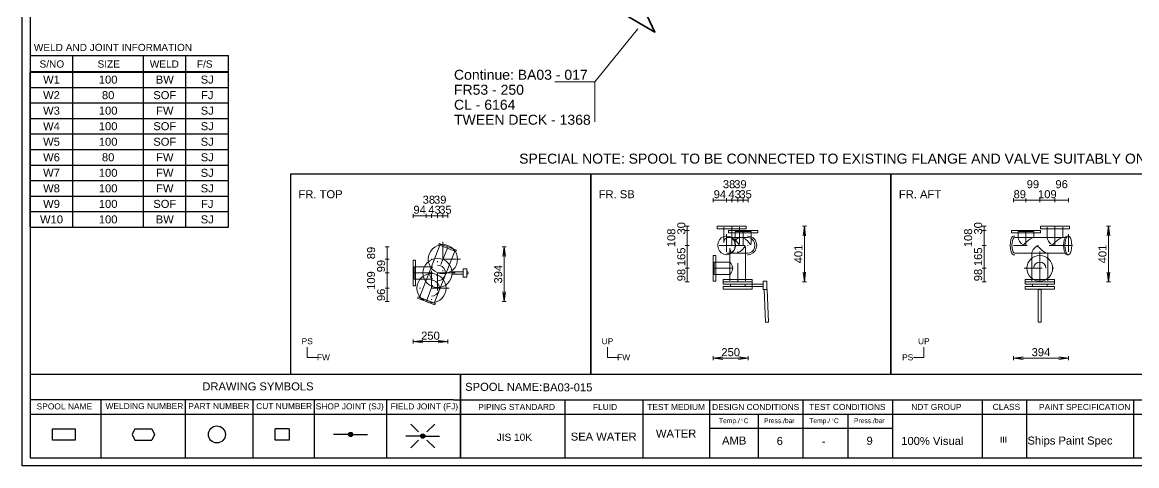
# Model space of a CAD drawing. Header units: millimetres. Extents: x 0 to 420, y 0 to 297.
# Drawn here: x 0 to 278.4, y 0 to 110.9 of the extents above; entities that cross this region are included whole.
import ezdxf
from ezdxf.enums import TextEntityAlignment as Align

# ---------------------------------------------------------------- set-up
doc = ezdxf.new("R2010")
doc.units = ezdxf.units.MM
doc.linetypes.add('DOTTED_DASHED5', pattern=[9.99999, 4.44444, -2.666664, 0.222222, -2.666664])
doc.linetypes.add('DOTTED_DASHED6', pattern=[10.0001, 4.444489, -2.666693, 0.222224, -2.666693])
for name, color, linetype in [('FramesFromTables', 40, 'Continuous'), ('I_Coordinates', 11, 'Continuous'), ('I_OtherComponents', 2, 'Continuous'), ('SymbolsOnDrawingSheet', 1, 'Continuous'), ('TextFromTables', 2, 'Continuous'), ('TextFromTextBoxes', 2, 'Continuous')]:
    doc.layers.add(name, color=color, linetype=linetype)
doc.styles.add('Cadmatic Default Text', font='arial.ttf')

# ---------------------------------------------------------------- blocks, each defined once
blk = doc.blocks.new('BA01728716205_BOM_4')
at = {"layer": 'FramesFromTables', "linetype": 'ByBlock', "lineweight": -3}
for p, q in [((2, 98.5), (51.5, 98.5)), ((2, 59.66), (2, 98.5)), ((2, 59.66), (2, 98.5)), ((12.6, 59.66), (12.6, 98.5)), ((12.6, 59.66), (12.6, 98.5)), ((30.3, 59.66), (30.3, 98.5)), ((30.3, 59.66), (30.3, 98.5)), ((40.9, 59.66), (40.9, 98.5)), ((40.9, 59.66), (40.9, 98.5)), ((51.5, 59.66), (51.5, 98.5)), ((2, 94.62), (51.5, 94.62)), ((2, 90.73), (51.5, 90.73)), ((2, 86.85), (51.5, 86.85)), ((2, 82.96), (51.5, 82.96)), ((2, 79.08), (51.5, 79.08)), ((2, 75.19), (51.5, 75.19)), ((2, 71.31), (51.5, 71.31)), ((2, 67.43), (51.5, 67.43)), ((2, 63.54), (51.5, 63.54))]:
    blk.add_line(p, q, dxfattribs=at)
at = {"layer": 'FramesFromTables', "linetype": 'ByBlock', "lineweight": -3, "flags": 128}
blk.add_lwpolyline([(2, 59.66), (51.5, 59.66), (51.5, 98.5)], dxfattribs=at)
at = {"layer": 'TextFromTables', "linetype": 'ByBlock', "lineweight": 25, "style": 'Cadmatic Default Text'}
for s, p in [('W1', (7.3, 96.56)), ('100', (21.45, 96.56)), ('BW', (35.6, 96.56)), ('SJ', (46.2, 96.56)), ('W2', (7.3, 92.67)), ('80', (21.45, 92.67)), ('SOF', (35.6, 92.67)), ('FJ', (46.2, 92.67)), ('W3', (7.3, 88.79)), ('100', (21.45, 88.79)), ('FW', (35.6, 88.79)), ('SJ', (46.2, 88.79)), ('W4', (7.3, 84.91)), ('100', (21.45, 84.91)), ('SOF', (35.6, 84.91)), ('SJ', (46.2, 84.91)), ('W5', (7.3, 81.02)), ('100', (21.45, 81.02)), ('SOF', (35.6, 81.02)), ('SJ', (46.2, 81.02)), ('W6', (7.3, 77.14)), ('80', (21.45, 77.14)), ('FW', (35.6, 77.14)), ('SJ', (46.2, 77.14)), ('W7', (7.3, 73.25)), ('100', (21.45, 73.25)), ('FW', (35.6, 73.25)), ('SJ', (46.2, 73.25)), ('W8', (7.3, 69.37)), ('100', (21.45, 69.37)), ('FW', (35.6, 69.37)), ('SJ', (46.2, 69.37)), ('W9', (7.3, 65.48)), ('100', (21.45, 65.48)), ('SOF', (35.6, 65.48)), ('FJ', (46.2, 65.48)), ('W10', (7.3, 61.6)), ('100', (21.45, 61.6)), ('BW', (35.6, 61.6)), ('SJ', (46.2, 61.6))]:
    blk.add_text(s, height=2, dxfattribs=at).set_placement(p, align=Align.MIDDLE_CENTER)
at = {"layer": 'TextFromTextBoxes', "linetype": 'ByBlock', "lineweight": -3, "style": 'Cadmatic Default Text'}
blk.add_text('BA03-015', height=2, dxfattribs=at).set_placement((130, 19.6), align=Align.MIDDLE_LEFT)
for s, p in [('WATER', (163.35, 8.05)), ('SEA WATER', (145.25, 7.28)), ('AMB', (177.85, 6.3)), ('6', (189.25, 6.2)), ('-', (200.2, 6.15)), ('9', (211.7, 6.25)), ('100% Visual', (227.35, 6.2)), ('Ships Paint Spec', (261.75, 6.3))]:
    blk.add_text(s, height=2, dxfattribs=at).set_placement(p, align=Align.MIDDLE_CENTER)
blk = doc.blocks.new('SEDS_SPOOL_FORMAT_Gol_12')
at = {"layer": 'SymbolsOnDrawingSheet', "linetype": 'ByBlock', "lineweight": -3, "flags": 128}
for points in [[(0, 297), (420, 297), (420, 0), (0, 0), (0, 297)], [(2, 295.01), (2, 2)], [(2, 102.57), (51.49, 102.57)], [(12.6, 98.45), (12.6, 102.57)], [(30.28, 98.45), (30.28, 102.57)], [(40.88, 98.45), (40.88, 102.57)], [(51.49, 98.45), (51.49, 102.57)], [(2, 98.5), (51.5, 98.5)], [(2, 98.5), (51.5, 98.5)], [(51.49, 98.47), (2, 98.47)], [(2, 98.45), (51.49, 98.45)], [(2, 22.93), (107.74, 22.93)], [(107.74, 22.93), (292.02, 22.93)], [(109.52, 22.93), (109.52, 2)], [(109.52, 2), (109.52, 22.93)], [(107.74, 16.45), (2, 16.45)], [(19.62, 16.45), (19.62, 2)], [(40.69, 16.45), (40.69, 2)], [(57.56, 16.45), (57.56, 2)], [(72.95, 16.45), (72.95, 2)], [(91.02, 16.45), (91.02, 2)], [(107.74, 16.45), (292.02, 16.45)], [(135.58, 16.45), (135.58, 2)], [(155.03, 16.45), (155.03, 2)], [(171.67, 16.45), (171.67, 2)], [(195.02, 16.45), (195.02, 2)], [(217.4, 16.45), (217.4, 2)], [(239.85, 16.45), (239.85, 2)], [(250.91, 16.34), (250.91, 2)], [(277.59, 16.45), (277.59, 2)], [(2, 12.91), (292.02, 12.91)], [(183.82, 12.91), (183.82, 2)], [(206.21, 12.91), (206.21, 2)], [(13.2, 6.41), (7.55, 6.41), (7.55, 9.23), (13.2, 9.23)], [(13.2, 9.23), (13.2, 6.41)], [(28.12, 9.23), (27.42, 7.82)], [(28.12, 9.23), (32.36, 9.23)], [(32.36, 9.23), (33.07, 7.82)], [(66.68, 9.23), (66.68, 6.41), (63.15, 6.41), (63.15, 9.23)], [(66.68, 9.23), (63.15, 9.23)], [(99, 8.47), (97.06, 10.41)], [(101.09, 8.47), (103.03, 10.41)], [(171.67, 9.37), (217.4, 9.37)], [(171.67, 9.37), (217.4, 9.37)], [(27.42, 7.82), (28.12, 6.41)], [(28.12, 6.41), (32.36, 6.41)], [(33.07, 7.82), (32.36, 6.41)], [(81.48, 7.82), (77.79, 7.82)], [(81.49, 7.78), (82.04, 8.32)], [(81.51, 7.9), (81.93, 8.32)], [(81.52, 7.7), (82.14, 8.32)], [(81.55, 7.62), (82.22, 8.29)], [(81.56, 8.06), (81.76, 8.26)], [(81.57, 7.54), (82.28, 8.25)], [(81.62, 7.48), (82.34, 8.2)], [(81.68, 7.44), (82.4, 8.16)], [(81.74, 7.39), (82.45, 8.1)], [(81.8, 7.35), (82.48, 8.02)], [(81.88, 7.32), (82.5, 7.94)], [(81.98, 7.32), (82.53, 7.86)], [(82.09, 7.32), (82.52, 7.75)], [(82.24, 7.36), (82.47, 7.59)], [(82.54, 7.82), (86.24, 7.82)], [(99.51, 7.42), (95.82, 7.42)], [(99, 6.38), (97.06, 4.44)], [(99.53, 7.47), (99.99, 7.93)], [(99.53, 7.37), (100.1, 7.93)], [(99.56, 7.29), (100.2, 7.93)], [(99.58, 7.62), (99.88, 7.93)], [(99.58, 7.21), (100.27, 7.89)], [(99.61, 7.13), (100.33, 7.84)], [(99.67, 7.08), (100.39, 7.8)], [(99.73, 7.03), (100.45, 7.75)], [(99.79, 6.99), (100.49, 7.69)], [(99.85, 6.94), (100.52, 7.61)], [(99.94, 6.92), (100.54, 7.53)], [(100.04, 6.92), (100.57, 7.45)], [(100.15, 6.92), (100.54, 7.31)], [(100.38, 7.04), (100.49, 7.15)], [(100.57, 7.42), (104.27, 7.42)], [(101.09, 6.38), (103.03, 4.44)], [(2, 2), (418.01, 2)]]:
    blk.add_lwpolyline(points, dxfattribs=at)
at = {"layer": 'SymbolsOnDrawingSheet', "linetype": 'ByBlock', "lineweight": -3}
for centre, radius in [((48.63, 7.82), 2.12), ((82.01, 7.82), 0.53), ((100.04, 7.42), 0.53)]:
    blk.add_circle(centre, radius, dxfattribs=at)
at = {"layer": 'SymbolsOnDrawingSheet', "linetype": 'ByBlock', "lineweight": -3, "style": 'Cadmatic Default Text'}
for s, p in [('WELD AND JOINT INFORMATION', (2.89, 105.5)), ('S/NO', (4.31, 101.36)), ('SIZE', (18.81, 101.36)), ('WELD', (31.86, 101.36)), ('F/S', (43.63, 101.36))]:
    blk.add_text(s, height=1.8, dxfattribs=at).set_placement(p, align=Align.TOP_LEFT)
for s, height, p in [('DRAWING SYMBOLS', 2, (44.98, 18.84)), ('Temp./  C   ', 1.2, (174.06, 10.65)), ('0', 0.53, (179.71, 11.25)), ('Press./bar', 1.2, (185.31, 10.65)), ('Temp./  C   ', 1.2, (196.61, 10.65)), ('0', 0.53, (202.37, 11.25)), ('Press./bar', 1.2, (207.78, 10.65))]:
    blk.add_text(s, height=height, dxfattribs=at).set_placement(p)
for s, height, p in [('SPOOL NAME:', 2, (110.65, 19.73)), ('SPOOL NAME', 1.5, (3.58, 14.83)), ('WELDING NUMBER', 1.5, (20.79, 14.91)), ('PART NUMBER', 1.5, (41.48, 14.91)), ('CUT NUMBER', 1.5, (58.44, 14.91)), ('SHOP JOINT (SJ)', 1.5, (73.31, 14.85)), ('FIELD JOINT (FJ)', 1.5, (92, 14.83)), ('PIPING STANDARD', 1.5, (113.89, 14.7)), ('FLUID', 1.5, (142.57, 14.7)), ('TEST MEDIUM', 1.5, (156.14, 14.7)), ('DESIGN CONDITIONS', 1.5, (172.34, 14.7)), ('TEST CONDITIONS', 1.5, (196.58, 14.7)), ('NDT GROUP', 1.5, (222.09, 14.7)), ('CLASS', 1.5, (242.43, 14.72)), ('PAINT SPECIFICATION', 1.5, (254.01, 14.7)), ('JIS 10K', 1.8, (118.53, 7.12)), ('III', 1.5, (244.26, 6.51))]:
    blk.add_text(s, height=height, dxfattribs=at).set_placement(p, align=Align.MIDDLE_LEFT)
blk = doc.blocks.new('BA01728716205_PRT_89_3')
at = {"layer": 'I_OtherComponents', "linetype": 'ByBlock', "lineweight": 35}
blk.add_line((117.98, 98.64), (109.78, 90.64), dxfattribs=at)
at = {"layer": 'I_OtherComponents', "linetype": 'ByBlock', "lineweight": 35, "flags": 128}
for points in [[(113.74, 101.42), (109.5, 103.87), (117.98, 85.91), (109.5, 90.8), (117.98, 98.97), (113.74, 101.42)], [(113.74, 94.89), (108.08, 98.15), (108.08, 94.89)]]:
    blk.add_lwpolyline(points, dxfattribs=at)
at = {"layer": 'I_OtherComponents', "flags": 1}
blk.add_attdef('ValvePos', (113.74, 94.89), '', height=2.5, dxfattribs=at)
blk = doc.blocks.new('BA01728716205_CRD_0_3')
at = {"layer": 'I_Coordinates', "linetype": 'ByBlock', "lineweight": 0}
blk.add_line((102.94, 73.49), (113.74, 86.72), dxfattribs=at)
at = {"layer": 'I_Coordinates', "linetype": 'ByBlock', "lineweight": 0, "flags": 128}
blk.add_lwpolyline([(102.94, 63.49), (102.94, 73.49), (92.94, 73.49)], dxfattribs=at)
at = {"layer": 'I_Coordinates', "linetype": 'ByBlock', "lineweight": 0, "style": 'Cadmatic Default Text'}
for s, p in [('Continue: BA03 - 017', (67.78, 76.49)), ('FR53 - 250', (67.78, 72.74)), ('CL - 6164', (67.78, 68.99)), ('TWEEN DECK - 1368', (67.78, 65.24))]:
    blk.add_text(s, height=2.5, dxfattribs=at).set_placement(p, align=Align.TOP_LEFT)

msp = doc.modelspace()

# ---------------------------------------------------------------- linework, layer by layer
at = {"linetype": 'ByBlock', "lineweight": 25, "flags": 128}
for points in [[(67, 22.9), (142, 22.9), (142, 72.9), (67, 72.9), (67, 22.9)], [(142, 22.9), (217, 22.9), (217, 72.9), (142, 72.9), (142, 22.9)], [(217, 22.9), (292, 22.9), (292, 72.9), (217, 72.9), (217, 22.9)]]:
    msp.add_lwpolyline(points, dxfattribs=at)
at = {"linetype": 'ByBlock', "lineweight": 18, "flags": 128}
for points in [[(180.88, 59.9), (180.88, 59.28), (173.59, 59.28), (173.59, 59.9), (180.88, 59.9)], [(175.25, 59.65), (175.25, 55.84), (175.35, 56.37)], [(183.74, 58.84), (183.74, 58.22), (176.45, 58.22), (176.45, 58.84), (183.74, 58.84)], [(178.21, 58.6), (178.11, 58.6), (178.11, 55.84)], [(178.49, 58.6), (178.21, 58.6)], [(178.93, 58.6), (178.49, 58.6)], [(179.48, 58.6), (178.93, 58.6)], [(179.12, 55.24), (179.22, 55.84), (179.22, 59.65)], [(180.09, 58.6), (179.48, 58.6)], [(180.71, 58.6), (180.09, 58.6)], [(181.26, 58.6), (180.71, 58.6)], [(181.7, 58.6), (181.26, 58.6)], [(181.98, 58.6), (181.7, 58.6)], [(181.98, 55.23), (182.08, 55.84), (182.08, 58.6), (181.98, 58.6)], [(254.4, 58.84), (254.4, 58.22), (247.11, 58.22), (247.11, 58.84), (254.4, 58.84)], [(248.87, 58.6), (248.77, 58.6), (248.77, 56.96)], [(249.15, 58.6), (248.87, 58.6)], [(249.59, 58.6), (249.15, 58.6)], [(250.14, 58.6), (249.59, 58.6)], [(250.75, 58.6), (250.14, 58.6)], [(251.37, 58.6), (250.75, 58.6)], [(251.92, 58.6), (251.37, 58.6)], [(252.36, 58.6), (251.92, 58.6)], [(252.64, 58.6), (252.36, 58.6)], [(252.64, 57.09), (252.74, 56.96), (252.74, 58.6), (252.64, 58.6)], [(261.64, 59.9), (261.64, 59.28), (254.35, 59.28), (254.35, 59.9), (261.64, 59.9)], [(256.01, 59.65), (256.01, 56.96), (256.11, 56.64)], [(259.88, 57.09), (259.98, 56.96), (259.98, 59.65)], [(175.92, 52.78), (176.59, 52.9), (177.19, 53.23), (177.67, 53.74), (177.98, 54.39), (178.08, 55.11), (177.98, 55.83), (177.67, 56.48), (177.19, 56.99), (176.59, 57.32), (175.92, 57.44), (175.25, 57.32), (174.64, 56.99), (174.17, 56.48), (173.86, 55.83), (173.75, 55.11), (173.86, 54.39), (174.17, 53.74), (174.64, 53.23), (175.25, 52.9), (175.92, 52.78)], [(175.35, 56.37), (175.63, 56.78)], [(175.63, 56.78), (176.07, 57.03)], [(175.92, 57.44), (176.04, 57.44)], [(176.04, 52.78), (176.71, 52.9), (177.32, 53.23), (177.79, 53.74), (178.1, 54.39), (178.21, 55.11), (178.1, 55.83), (177.79, 56.48), (177.32, 56.99), (176.71, 57.32), (176.04, 57.44)], [(176.04, 57.09), (181.19, 57.09)], [(176.07, 57.03), (176.62, 57.09)], [(176.62, 57.09), (177.24, 56.96)], [(177.24, 56.96), (177.85, 56.64)], [(177.85, 56.64), (178.4, 56.18)], [(178.11, 55.84), (178.21, 56.37)], [(178.21, 56.37), (178.49, 56.78)], [(178.4, 56.18), (178.84, 55.61)], [(178.49, 56.78), (178.93, 57.03)], [(178.93, 57.03), (179.48, 57.09)], [(179.48, 57.09), (180.09, 56.96)], [(180.09, 56.96), (180.71, 56.64)], [(180.71, 56.64), (181.26, 56.17)], [(181.32, 57.44), (181.19, 57.44)], [(181.19, 53.12), (181.76, 53.22), (182.27, 53.5), (182.68, 53.94), (182.95, 54.5), (183.04, 55.11), (182.95, 55.72), (182.68, 56.28), (182.27, 56.72), (181.76, 57), (181.19, 57.09)], [(181.26, 56.17), (181.7, 55.61)], [(181.32, 57.44), (181.98, 57.32), (182.59, 56.99), (183.07, 56.48), (183.37, 55.83), (183.48, 55.11), (183.37, 54.39), (183.07, 53.74), (182.59, 53.23), (181.98, 52.9), (181.32, 52.78)], [(247.66, 52.78), (247.39, 52.9), (247.16, 53.23), (246.97, 53.74), (246.85, 54.39), (246.8, 55.11), (246.85, 55.83), (246.97, 56.48), (247.16, 56.99), (247.39, 57.32), (247.66, 57.44)], [(247.98, 57.09), (247.75, 57), (247.55, 56.72), (247.39, 56.28), (247.29, 55.72), (247.25, 55.11), (247.29, 54.5), (247.39, 53.94), (247.55, 53.5), (247.75, 53.22), (247.98, 53.12)], [(247.98, 57.44), (247.66, 57.44)], [(247.98, 57.09), (261.02, 57.09)], [(248.77, 56.96), (248.87, 56.64)], [(248.87, 56.64), (249.15, 56.18)], [(249.15, 56.18), (249.59, 55.61)], [(250.14, 55.24), (250.75, 55.84)], [(250.75, 55.84), (251.37, 56.37)], [(251.37, 56.37), (251.92, 56.78)], [(251.92, 56.78), (252.36, 57.03)], [(252.36, 57.03), (252.64, 57.09)], [(256.11, 56.64), (256.39, 56.17)], [(256.39, 56.17), (256.83, 55.61)], [(257.38, 55.23), (257.99, 55.84)], [(257.99, 55.84), (258.61, 56.37)], [(258.61, 56.37), (259.16, 56.78)], [(259.16, 56.78), (259.6, 57.03)], [(259.6, 57.03), (259.88, 57.09)], [(261.02, 57.44), (260.75, 57.32), (260.51, 56.99), (260.32, 56.48), (260.2, 55.83), (260.16, 55.11), (260.2, 54.39), (260.32, 53.74), (260.51, 53.23), (260.75, 52.9), (261.02, 52.78)], [(261.34, 57.44), (261.07, 57.32), (260.84, 56.99), (260.65, 56.48), (260.53, 55.83), (260.48, 55.11), (260.53, 54.39), (260.65, 53.74), (260.84, 53.23), (261.07, 52.9), (261.34, 52.78), (261.6, 52.9), (261.84, 53.23), (262.03, 53.74), (262.15, 54.39), (262.19, 55.11), (262.15, 55.83), (262.03, 56.48), (261.84, 56.99), (261.6, 57.32), (261.34, 57.44)], [(261.02, 57.44), (261.34, 57.44)], [(108.04, 53.69), (102.89, 40.66), (99.2, 42.11), (104.34, 55.15), (108.04, 53.69)], [(104.03, 55.28), (104.15, 55.6), (108.48, 53.89), (108.35, 53.57), (104.03, 55.28)], [(181.19, 53.12), (176.04, 53.12)], [(176.85, 53.85), (176.75, 54.38), (176.75, 46.23)], [(177.13, 53.43), (176.85, 53.85)], [(177.57, 53.19), (177.13, 53.43)], [(178.12, 53.13), (177.57, 53.19)], [(178.74, 53.26), (178.12, 53.13)], [(179.35, 53.58), (178.74, 53.26)], [(178.84, 55.61), (179.12, 55.24)], [(179.9, 54.04), (179.35, 53.58)], [(180.34, 54.61), (179.9, 54.04)], [(180.62, 54.99), (180.34, 54.61)], [(180.72, 46.23), (180.72, 54.38), (180.62, 54.99)], [(181.7, 55.61), (181.98, 55.23)], [(261.02, 53.12), (247.98, 53.12)], [(249.59, 55.61), (250.14, 55.24)], [(252.31, 53.58), (252.21, 53.26), (252.21, 46.23)], [(252.59, 54.04), (252.31, 53.58)], [(253.03, 54.61), (252.59, 54.04)], [(253.58, 54.99), (253.03, 54.61)], [(254.2, 54.38), (253.58, 54.99)], [(254.81, 53.85), (254.2, 54.38)], [(255.36, 53.43), (254.81, 53.85)], [(255.8, 53.19), (255.36, 53.43)], [(256.08, 53.13), (255.8, 53.19)], [(256.18, 46.23), (256.18, 53.26), (256.08, 53.13)], [(256.83, 55.61), (257.38, 55.23)], [(97.64, 51.42), (98.26, 51.42), (98.26, 44.99), (97.64, 44.99), (97.64, 51.42)], [(104.35, 50.09), (103.74, 50.19), (104.35, 50.09)], [(172.64, 52.58), (173.26, 52.58), (173.26, 46.16), (172.64, 46.16), (172.64, 52.58)], [(176.84, 50.8), (176.75, 50.92), (172.88, 50.92), (172.88, 50.8)], [(172.88, 50.8), (172.88, 50.47)], [(172.88, 50.47), (172.88, 49.96)], [(176.04, 52.78), (175.92, 52.78)], [(177.08, 50.47), (176.84, 50.8)], [(177.36, 49.96), (177.08, 50.47)], [(181.19, 52.78), (181.32, 52.78)], [(247.66, 52.78), (247.98, 52.78)], [(252.77, 49.96), (253.1, 50.47)], [(253.1, 50.47), (253.6, 50.8)], [(253.6, 50.8), (254.2, 50.92)], [(254.2, 50.92), (254.79, 50.8)], [(254.79, 50.8), (255.29, 50.47)], [(255.29, 50.47), (255.62, 49.96)], [(261.34, 52.78), (261.02, 52.78)], [(102.36, 49.63), (102.49, 49.75), (97.88, 49.75), (97.88, 49.63)], [(97.88, 49.63), (97.88, 49.3)], [(97.88, 49.3), (97.88, 48.8)], [(97.88, 48.8), (97.88, 48.2)], [(97.88, 48.2), (97.88, 47.61)], [(97.88, 47.61), (97.88, 47.11)], [(101.75, 48.2), (101.84, 48.8)], [(101.84, 47.61), (101.75, 48.2)], [(101.84, 48.8), (102.08, 49.3)], [(102.08, 47.11), (101.84, 47.61)], [(102.08, 49.3), (102.36, 49.63)], [(104.9, 49.81), (104.35, 50.09), (104.9, 49.81)], [(105.34, 49.37), (104.9, 49.81), (105.34, 49.37)], [(105.62, 48.82), (105.34, 49.37), (105.62, 48.82)], [(105.34, 47.04), (105.62, 47.59), (105.34, 47.04)], [(105.72, 48.2), (105.62, 48.82), (105.72, 48.2)], [(105.62, 47.59), (105.72, 48.2), (105.62, 47.59)], [(107.38, 48.51), (110.12, 48.51), (110.12, 47.9), (107.38, 47.9), (107.38, 48.51)], [(111.03, 47.16), (110.12, 47.16), (110.12, 49.25), (111.03, 49.25), (111.03, 47.16)], [(111.29, 48.46), (111.03, 48.57)], [(111.03, 48.34), (111.03, 48.07)], [(111.03, 47.84), (111.29, 47.95)], [(111.39, 48.2), (111.29, 48.46)], [(111.29, 47.95), (111.39, 48.2)], [(172.88, 49.96), (172.88, 49.37)], [(172.88, 49.37), (172.88, 48.78)], [(172.88, 48.78), (172.88, 48.28)], [(172.88, 48.28), (172.88, 47.94)], [(172.88, 47.94), (172.88, 47.82), (176.75, 47.82)], [(176.75, 47.82), (176.84, 47.94)], [(176.84, 47.94), (177.08, 48.28)], [(177.08, 48.28), (177.36, 48.78)], [(177.49, 49.37), (177.36, 49.96)], [(177.36, 48.78), (177.49, 49.37)], [(252.65, 49.37), (252.77, 49.96)], [(255.62, 49.96), (255.74, 49.37)], [(97.88, 47.11), (97.88, 46.77)], [(97.88, 46.77), (97.88, 46.66), (102.49, 46.66)], [(102.36, 46.77), (102.08, 47.11)], [(102.85, 46.3), (102.24, 46.39)], [(102.49, 46.66), (102.36, 46.77)], [(103.4, 46.01), (102.85, 46.3)], [(103.84, 45.57), (103.4, 46.01)], [(103.74, 46.22), (104.35, 46.32), (103.74, 46.22)], [(104.12, 45.02), (103.84, 45.57)], [(104.22, 44.41), (104.12, 45.02)], [(104.35, 46.32), (104.9, 46.6), (104.35, 46.32)], [(104.9, 46.6), (105.34, 47.04), (104.9, 46.6)], [(175.09, 45.98), (175.09, 46.61), (182.38, 46.61), (182.38, 45.98), (175.09, 45.98)], [(182.38, 45.98), (182.38, 45.38), (175.09, 45.38), (175.09, 45.98), (182.38, 45.98)], [(175.09, 44.18), (175.09, 44.78), (182.38, 44.78), (182.38, 44.18), (175.09, 44.18)], [(180.56, 45.38), (180.56, 44.78), (176.91, 44.78), (176.91, 45.38), (180.56, 45.38)], [(182.38, 45.38), (185.12, 45.38), (185.12, 44.78), (182.38, 44.78), (182.38, 45.38)], [(185.12, 44.04), (185.12, 46.12), (186.03, 46.12)], [(186.03, 46.12), (186.03, 44.05)], [(250.55, 45.98), (250.55, 46.61), (257.84, 46.61), (257.84, 45.98), (250.55, 45.98)], [(257.84, 45.98), (257.84, 45.38), (250.55, 45.38), (250.55, 45.98), (257.84, 45.98)], [(250.55, 44.18), (250.55, 44.78), (257.84, 44.78), (257.84, 44.18), (250.55, 44.18)], [(256.02, 45.38), (256.02, 44.78), (252.37, 44.78), (252.37, 45.38), (256.02, 45.38)], [(103.21, 40.53), (103.08, 40.21), (98.75, 41.92), (98.88, 42.24), (103.21, 40.53)], [(102.24, 42.42), (102.85, 42.52)], [(102.85, 42.52), (103.4, 42.8)], [(103.4, 42.8), (103.84, 43.24)], [(103.84, 43.24), (104.12, 43.79)], [(104.12, 43.79), (104.22, 44.41)], [(185.35, 44.04), (185.12, 44.04)], [(185.46, 44.07), (185.35, 44.04), (185.66, 35.9), (185.77, 35.91)], [(185.72, 44.1), (185.46, 44.07)], [(185.98, 44.07), (185.72, 44.1)], [(186.09, 44.04), (185.98, 44.07)], [(186.29, 35.92), (186.39, 35.93), (186.09, 44.04)], [(253.94, 44.07), (253.83, 44.1), (253.83, 35.91), (253.94, 35.91)], [(254.2, 44.04), (253.94, 44.07)], [(254.45, 44.07), (254.2, 44.04)], [(254.45, 35.91), (254.56, 35.91), (254.56, 44.1)], [(254.56, 44.1), (254.45, 44.07)], [(185.77, 35.91), (186.03, 35.91)], [(186.03, 35.91), (186.29, 35.92)], [(253.94, 35.91), (254.2, 35.9)], [(254.2, 35.9), (254.45, 35.91)], [(71.2, 27.1), (71.2, 29.67)], [(146.2, 27.1), (146.2, 29.67)], [(225.24, 27.1), (225.24, 29.67)], [(71.2, 27.1), (73.78, 27.1)], [(146.2, 27.1), (148.77, 27.1)], [(225.24, 27.1), (222.66, 27.1)]]:
    msp.add_lwpolyline(points, dxfattribs=at)
at = {"linetype": 'DOTTED_DASHED5', "lineweight": 13, "flags": 128}
for points in [[(177.24, 59.9), (177.24, 59.28)], [(177.24, 59.66), (177.24, 55.13)], [(180.09, 55.13), (180.09, 58.6)], [(250.75, 55.13), (250.75, 58.6)], [(257.99, 59.9), (257.99, 59.28)], [(257.99, 59.66), (257.99, 55.13)], [(105.09, 56.02), (105.09, 47.27)], [(175.92, 57.9), (175.92, 52.32)], [(261.34, 57.9), (261.34, 52.32)], [(106.19, 54.42), (101.04, 41.38)], [(106.19, 54.42), (106.32, 54.75)], [(178.51, 55.11), (173.32, 55.11)], [(176.04, 55.11), (181.19, 55.11)], [(178.74, 46.23), (178.74, 55.09)], [(247.98, 55.11), (247.65, 55.11)], [(261.02, 55.11), (247.98, 55.11)], [(254.2, 46.23), (254.2, 55.09)], [(254.2, 53.23), (254.2, 45.52)], [(262.36, 55.11), (260.31, 55.11)], [(261.34, 55.11), (261.02, 55.11)], [(109.47, 51.65), (100.72, 51.65)], [(103.74, 43.83), (103.74, 52.58)], [(97.64, 48.2), (98.26, 48.2)], [(102.49, 48.2), (97.88, 48.2)], [(108.11, 48.2), (99.36, 48.2)], [(102.24, 48.78), (102.24, 40.03)], [(172.64, 49.37), (173.26, 49.37)], [(172.88, 49.37), (177.49, 49.37)], [(250.34, 49.37), (258.05, 49.37)], [(178.74, 45.98), (178.74, 46.61)], [(254.2, 45.98), (254.2, 46.61)], [(106.61, 44.41), (97.86, 44.41)], [(101.04, 41.38), (100.92, 41.06)]]:
    msp.add_lwpolyline(points, dxfattribs=at)
at = {"linetype": 'DOTTED_DASHED6', "lineweight": 13, "flags": 128}
for points in [[(180.09, 58.84), (180.09, 58.22)], [(250.75, 58.84), (250.75, 58.22)], [(175.92, 55.11), (176.04, 55.11)], [(181.19, 55.11), (181.32, 55.11)]]:
    msp.add_lwpolyline(points, dxfattribs=at)
at = {"layer": 'SymbolsOnDrawingSheet', "linetype": 'ByBlock', "lineweight": 13, "flags": 128}
for points in [[(172.64, 65.9), (172.64, 66.9)], [(175.92, 65.9), (175.92, 66.9)], [(177.24, 65.9), (177.24, 66.9)], [(178.74, 65.9), (178.74, 66.9)], [(180.09, 65.9), (180.09, 66.9)], [(181.32, 65.9), (181.32, 66.9)], [(247.65, 65.9), (247.65, 66.9)], [(250.75, 65.9), (250.75, 66.9)], [(254.2, 65.9), (254.2, 66.9)], [(257.99, 65.9), (257.99, 66.9)], [(261.34, 65.9), (261.34, 66.9)], [(172.64, 66.4), (175.92, 66.4)], [(175.92, 66.4), (177.24, 66.4)], [(177.24, 66.4), (178.74, 66.4)], [(178.74, 66.4), (180.09, 66.4)], [(180.09, 66.4), (181.32, 66.4)], [(247.65, 66.4), (250.75, 66.4)], [(250.75, 66.4), (254.2, 66.4)], [(254.2, 66.4), (257.99, 66.4)], [(257.99, 66.4), (261.34, 66.4)], [(97.64, 62.02), (97.64, 63.02)], [(97.64, 62.52), (100.92, 62.52)], [(100.92, 62.02), (100.92, 63.02)], [(100.92, 62.52), (102.24, 62.52)], [(102.24, 62.02), (102.24, 63.02)], [(102.24, 62.52), (103.74, 62.52)], [(103.74, 62.02), (103.74, 63.02)], [(103.74, 62.52), (105.09, 62.52)], [(105.09, 62.02), (105.09, 63.02)], [(105.09, 62.52), (106.32, 62.52)], [(106.32, 62.02), (106.32, 63.02)], [(166.64, 59.9), (165.64, 59.9)], [(166.64, 58.84), (165.64, 58.84)], [(166.14, 58.84), (166.14, 59.9)], [(166.14, 55.11), (166.14, 58.84)], [(194.89, 59.9), (195.89, 59.9)], [(195.39, 59.9), (195.08, 57.5), (195.39, 59.9), (195.71, 57.5), (195.39, 59.9)], [(195.39, 45.98), (195.39, 59.9)], [(240.8, 59.9), (239.8, 59.9)], [(240.8, 58.84), (239.8, 58.84)], [(240.3, 58.84), (240.3, 59.9)], [(240.3, 55.11), (240.3, 58.84)], [(270.86, 59.9), (271.86, 59.9)], [(271.36, 59.9), (271.05, 57.5), (271.36, 59.9), (271.68, 57.5), (271.36, 59.9)], [(271.36, 45.98), (271.36, 59.9)], [(91.64, 54.75), (90.64, 54.75)], [(91.14, 51.65), (91.14, 54.75)], [(119.89, 54.75), (120.89, 54.75)], [(120.39, 54.75), (120.08, 52.35), (120.39, 54.75), (120.71, 52.35), (120.39, 54.75)], [(120.39, 41.06), (120.39, 54.75)], [(166.64, 55.11), (165.64, 55.11)], [(166.14, 49.37), (166.14, 55.11)], [(240.8, 55.11), (239.8, 55.11)], [(240.3, 49.37), (240.3, 55.11)], [(91.64, 51.65), (90.64, 51.65)], [(91.14, 48.2), (91.14, 51.65)], [(91.64, 48.2), (90.64, 48.2)], [(91.14, 44.41), (91.14, 48.2)], [(166.64, 49.37), (165.64, 49.37)], [(166.14, 45.98), (166.14, 49.37)], [(195.39, 45.98), (195.71, 48.38), (195.39, 45.98), (195.08, 48.38), (195.39, 45.98)], [(240.8, 49.37), (239.8, 49.37)], [(240.3, 45.98), (240.3, 49.37)], [(271.36, 45.98), (271.68, 48.38), (271.36, 45.98), (271.05, 48.38), (271.36, 45.98)], [(166.64, 45.98), (165.64, 45.98)], [(194.89, 45.98), (195.89, 45.98)], [(240.8, 45.98), (239.8, 45.98)], [(270.86, 45.98), (271.86, 45.98)], [(91.64, 44.41), (90.64, 44.41)], [(91.14, 41.06), (91.14, 44.41)], [(120.39, 41.06), (120.71, 43.46), (120.39, 41.06), (120.08, 43.46), (120.39, 41.06)], [(91.64, 41.06), (90.64, 41.06)], [(119.89, 41.06), (120.89, 41.06)], [(97.64, 31.53), (97.64, 30.53)], [(97.64, 31.03), (100.04, 30.72), (97.64, 31.03), (100.04, 31.35), (97.64, 31.03)], [(97.64, 31.03), (106.32, 31.03)], [(106.32, 31.03), (103.92, 31.35), (106.32, 31.03), (103.92, 30.72), (106.32, 31.03)], [(106.32, 31.53), (106.32, 30.53)], [(172.64, 27.4), (172.64, 26.4)], [(172.64, 26.9), (175.04, 26.58), (172.64, 26.9), (175.04, 27.22), (172.64, 26.9)], [(172.64, 26.9), (181.32, 26.9)], [(181.32, 26.9), (178.92, 27.22), (181.32, 26.9), (178.92, 26.58), (181.32, 26.9)], [(181.32, 27.4), (181.32, 26.4)], [(247.65, 27.4), (247.65, 26.4)], [(247.65, 26.9), (250.05, 26.58), (247.65, 26.9), (250.05, 27.22), (247.65, 26.9)], [(247.65, 26.9), (261.34, 26.9)], [(261.34, 26.9), (258.94, 27.22), (261.34, 26.9), (258.94, 26.58), (261.34, 26.9)], [(261.34, 27.4), (261.34, 26.4)]]:
    msp.add_lwpolyline(points, dxfattribs=at)
at = {"layer": 'SymbolsOnDrawingSheet', "linetype": 'ByBlock', "lineweight": 18}
for centre, radius in [((105.09, 51.65), 3.65), ((103.74, 48.2), 3.65), ((103.74, 48.2), 3.65), ((254.2, 49.37), 3.21), ((102.24, 44.41), 3.65)]:
    msp.add_circle(centre, radius, dxfattribs=at)
for start, end in [(60.1257, 119.8743), (240.1284, 299.8716)]:
    msp.add_arc((254.2, 45.08), 1.04, start, end, dxfattribs=at)

# ---------------------------------------------------------------- block references
at = {"layer": 'I_Coordinates', "lineweight": 0}
msp.add_blockref('BA01728716205_CRD_0_3', (40.08, 22.53), dxfattribs=at)
at = {"layer": 'I_OtherComponents', "lineweight": 35}
msp.add_blockref('BA01728716205_PRT_89_3', (40.08, 22.53), dxfattribs=at)
at = {"layer": 'SymbolsOnDrawingSheet'}
msp.add_blockref('SEDS_SPOOL_FORMAT_Gol_12', (0, 0), dxfattribs=at)
at = {"layer": 'TextFromTextBoxes', "lineweight": 25}
msp.add_blockref('BA01728716205_BOM_4', (0, 0), dxfattribs=at)

# ---------------------------------------------------------------- texts
at = {"layer": 'I_Coordinates', "linetype": 'ByBlock', "lineweight": 0, "style": 'Cadmatic Default Text'}
msp.add_text('SPECIAL NOTE: SPOOL TO BE CONNECTED TO EXISTING FLANGE AND VALVE SUITABLY ONSITE.', height=2.5, dxfattribs=at).set_placement((124.13, 78.05), align=Align.TOP_LEFT)
at = {"layer": 'SymbolsOnDrawingSheet', "linetype": 'ByBlock', "lineweight": 13, "style": 'Cadmatic Default Text'}
for s, p in [('38', (176.58, 70.4)), ('39', (179.41, 70.4)), ('99', (252.48, 70.4)), ('96', (259.67, 70.4)), ('38', (101.58, 66.52)), ('39', (104.41, 66.52)), ('94', (174.28, 67.9)), ('43', (177.99, 67.9)), ('35', (180.71, 67.9)), ('89', (249.2, 67.9)), ('109', (256.09, 67.9)), ('94', (99.28, 64.02)), ('43', (102.99, 64.02)), ('35', (105.71, 64.02)), ('250', (101.98, 32.53)), ('250', (176.98, 28.4)), ('394', (254.5, 28.4))]:
    msp.add_text(s, height=2, dxfattribs=at).set_placement(p, align=Align.MIDDLE_CENTER)
at = {"layer": 'SymbolsOnDrawingSheet', "linetype": 'ByBlock', "lineweight": 25, "style": 'Cadmatic Default Text'}
for s, p in [('FR. TOP', (69, 68.9)), ('FR. SB', (144, 68.9)), ('FR. AFT', (219, 68.9))]:
    msp.add_text(s, height=2, dxfattribs=at).set_placement(p, align=Align.TOP_LEFT)
at = {"layer": 'SymbolsOnDrawingSheet', "linetype": 'ByBlock', "lineweight": 13, "style": 'Cadmatic Default Text'}
for s, p in [('108', (162.14, 56.98)), ('30', (164.64, 59.37)), ('108', (236.3, 56.98)), ('30', (238.8, 59.37)), ('89', (87.14, 53.2)), ('165', (164.64, 52.24)), ('401', (193.89, 52.94)), ('165', (238.8, 52.24)), ('401', (269.86, 52.94)), ('99', (89.64, 49.92)), ('394', (118.89, 47.9)), ('109', (87.14, 46.31)), ('98', (164.64, 47.68)), ('98', (238.8, 47.68)), ('96', (89.64, 42.73))]:
    msp.add_text(s, height=2, rotation=90, dxfattribs=at).set_placement(p, align=Align.MIDDLE_CENTER)
at = {"layer": 'SymbolsOnDrawingSheet', "linetype": 'ByBlock', "lineweight": 18, "style": 'Cadmatic Default Text'}
for s, p in [('PS', (71.2, 31.14)), ('UP', (146.2, 31.14)), ('UP', (225.24, 31.14)), ('FW', (75.24, 27.1)), ('FW', (150.24, 27.1)), ('PS', (221.2, 27.1))]:
    msp.add_text(s, height=1.5, dxfattribs=at).set_placement(p, align=Align.MIDDLE_CENTER)

doc.saveas('drawing.dxf')
